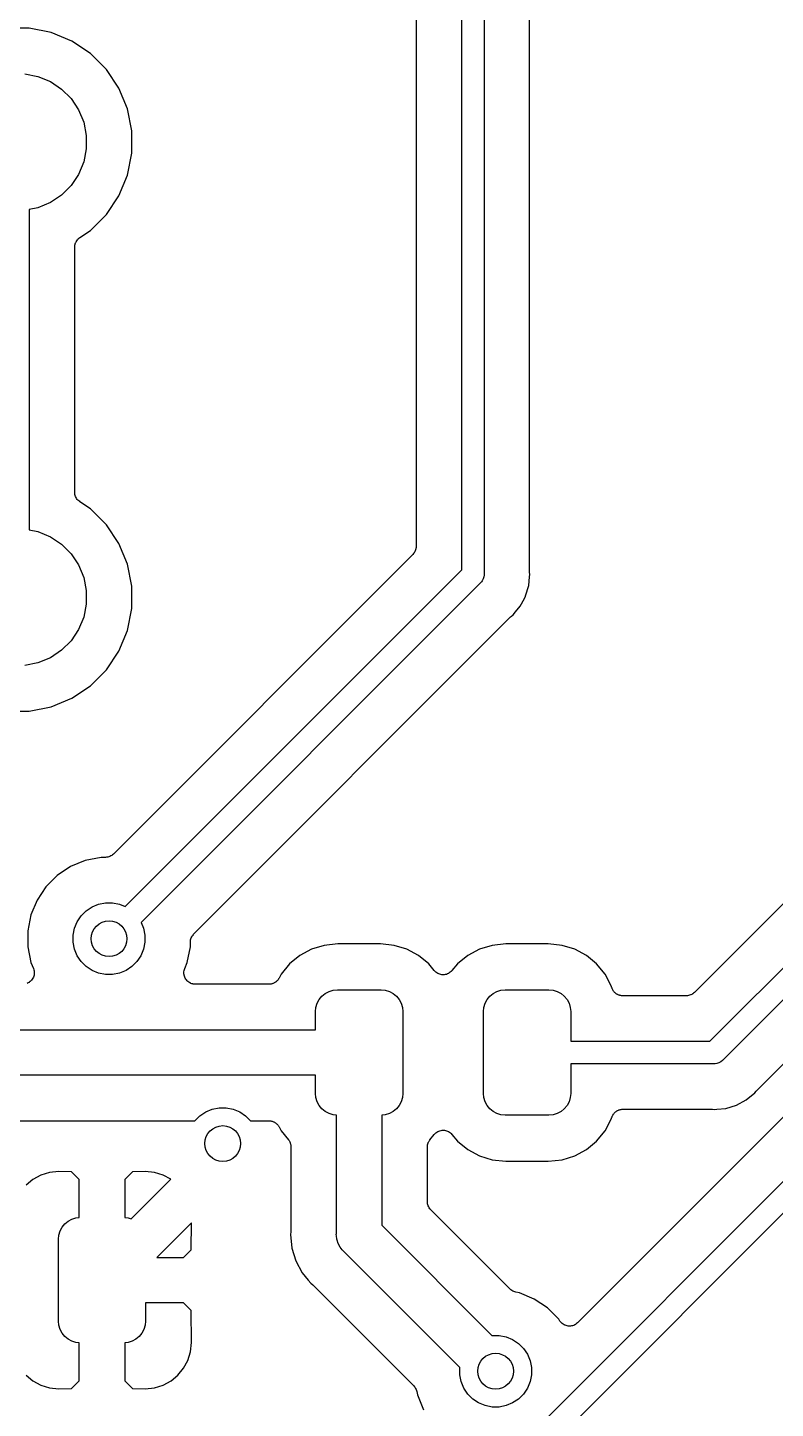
# Model space of a CAD drawing. Extents: x 0.71 to 5.18, y -2.29 to -0.62.
# Drawn here: x 2.354 to 2.683, y -1.706 to -1.1 of the extents above; entities that cross this region are included whole.
import ezdxf

# ---------------------------------------------------------------- set-up
doc = ezdxf.new("R2010")
doc.units = 0
doc.header["$MEASUREMENT"] = 0
doc.layers.add('BLACK', color=7, linetype='CONTINUOUS')

msp = doc.modelspace()

# ---------------------------------------------------------------- linework, layer by layer
at = {"layer": 'BLACK', "linetype": 'CONTINUOUS'}
for p, q in [((2.54508, -1.33796), (2.54508, -1.0061)), ((2.55492, -1.0061), (2.55492, -1.33976)), ((2.52508, -1.02898), (2.52508, -1.32761)), ((2.57492, -1.33853), (2.57492, -1.02898)), ((2.35492, -1.1), (2.34508, -1.1)), ((2.36458, -1.10192), (2.35492, -1.1)), ((2.37368, -1.10569), (2.36458, -1.10192)), ((2.38187, -1.11116), (2.37368, -1.10569)), ((2.38884, -1.11813), (2.38187, -1.11116)), ((2.35295, -1.12), (2.35875, -1.12115)), ((2.35875, -1.12115), (2.36421, -1.12341)), ((2.39431, -1.12632), (2.38884, -1.11813)), ((2.36421, -1.12341), (2.36912, -1.1267)), ((2.36912, -1.1267), (2.3733, -1.13088)), ((2.39808, -1.13542), (2.39431, -1.12632)), ((2.3733, -1.13088), (2.37659, -1.13579)), ((2.37659, -1.13579), (2.37885, -1.14125)), ((2.4, -1.14508), (2.39808, -1.13542)), ((2.37885, -1.14125), (2.38, -1.14705)), ((2.4, -1.15492), (2.4, -1.14508)), ((2.38, -1.14705), (2.38, -1.15295)), ((2.38, -1.15295), (2.37885, -1.15875)), ((2.39808, -1.16458), (2.4, -1.15492)), ((2.37659, -1.16421), (2.3733, -1.16912)), ((2.37885, -1.15875), (2.37659, -1.16421)), ((2.39431, -1.17368), (2.39808, -1.16458)), ((2.3733, -1.16912), (2.36912, -1.1733)), ((2.36421, -1.17659), (2.35875, -1.17885)), ((2.36912, -1.1733), (2.36421, -1.17659)), ((2.38884, -1.18187), (2.39431, -1.17368)), ((2.35875, -1.17885), (2.35492, -1.17961)), ((2.35492, -1.17961), (2.35492, -1.32039)), ((2.38187, -1.18884), (2.38884, -1.18187)), ((2.37714, -1.192), (2.38187, -1.18884)), ((2.37503, -1.19512), (2.37517, -1.19467)), ((2.37517, -1.19467), (2.37531, -1.19423)), ((2.37531, -1.19423), (2.37532, -1.19421)), ((2.37532, -1.19421), (2.37533, -1.19419)), ((2.37533, -1.19419), (2.37555, -1.19378)), ((2.37555, -1.19378), (2.37577, -1.19337)), ((2.37577, -1.19337), (2.37578, -1.19335)), ((2.37578, -1.19335), (2.3758, -1.19333)), ((2.3758, -1.19333), (2.3761, -1.19297)), ((2.3761, -1.19297), (2.37639, -1.19262)), ((2.37639, -1.19262), (2.37641, -1.1926)), ((2.37641, -1.1926), (2.37642, -1.19258)), ((2.37642, -1.19258), (2.37678, -1.19229)), ((2.37678, -1.19229), (2.37714, -1.192)), ((2.37492, -1.19609), (2.37497, -1.19562)), ((2.37492, -1.19613), (2.37492, -1.19609)), ((2.37492, -1.19616), (2.37492, -1.19613)), ((2.37492, -1.19613), (2.37492, -1.19613)), ((2.37492, -1.19613), (2.37492, -1.19613)), ((2.37492, -1.30384), (2.37492, -1.19616)), ((2.37497, -1.19562), (2.37502, -1.19516)), ((2.37502, -1.19516), (2.37503, -1.19514)), ((2.37503, -1.19514), (2.37503, -1.19512)), ((2.37497, -1.30431), (2.37492, -1.30384)), ((2.37501, -1.30477), (2.37497, -1.30431)), ((2.37501, -1.30479), (2.37501, -1.30477)), ((2.37502, -1.30482), (2.37501, -1.30479)), ((2.37515, -1.30526), (2.37502, -1.30482)), ((2.37528, -1.30571), (2.37515, -1.30526)), ((2.37529, -1.30573), (2.37528, -1.30571)), ((2.3753, -1.30575), (2.37529, -1.30573)), ((2.37552, -1.30616), (2.3753, -1.30575)), ((2.37573, -1.30657), (2.37552, -1.30616)), ((2.37575, -1.30659), (2.37573, -1.30657)), ((2.37576, -1.30661), (2.37575, -1.30659)), ((2.37605, -1.30697), (2.37576, -1.30661)), ((2.37634, -1.30733), (2.37605, -1.30697)), ((2.37636, -1.30735), (2.37634, -1.30733)), ((2.37637, -1.30737), (2.37636, -1.30735)), ((2.37673, -1.30766), (2.37637, -1.30737)), ((2.37709, -1.30796), (2.37673, -1.30766)), ((2.37712, -1.30799), (2.37709, -1.30796)), ((2.37713, -1.30799), (2.37712, -1.30799)), ((2.37714, -1.308), (2.37713, -1.30799)), ((2.37713, -1.30799), (2.37713, -1.30799)), ((2.38187, -1.31116), (2.37714, -1.308)), ((2.38884, -1.31813), (2.38187, -1.31116)), ((2.35492, -1.32039), (2.35875, -1.32115)), ((2.35875, -1.32115), (2.36421, -1.32341)), ((2.39431, -1.32632), (2.38884, -1.31813)), ((2.36421, -1.32341), (2.36912, -1.3267)), ((2.36912, -1.3267), (2.3733, -1.33088)), ((2.39808, -1.33542), (2.39431, -1.32632)), ((2.52503, -1.32814), (2.52498, -1.32859)), ((2.52508, -1.32768), (2.52503, -1.32814)), ((2.52508, -1.32761), (2.52508, -1.32762)), ((2.52508, -1.32762), (2.52508, -1.32762)), ((2.52508, -1.32762), (2.52508, -1.32762)), ((2.52508, -1.32762), (2.52508, -1.32768)), ((2.3733, -1.33088), (2.37659, -1.33579)), ((2.52361, -1.33114), (2.39197, -1.46279)), ((2.52391, -1.33078), (2.52361, -1.33114)), ((2.5242, -1.33043), (2.52391, -1.33078)), ((2.52422, -1.33041), (2.5242, -1.33043)), ((2.52423, -1.33039), (2.52422, -1.33041)), ((2.52445, -1.32998), (2.52423, -1.33039)), ((2.52467, -1.32958), (2.52445, -1.32998)), ((2.52468, -1.32955), (2.52467, -1.32958)), ((2.52469, -1.32953), (2.52468, -1.32955)), ((2.52483, -1.32909), (2.52469, -1.32953)), ((2.52497, -1.32865), (2.52483, -1.32909)), ((2.52498, -1.32859), (2.52497, -1.32862)), ((2.52497, -1.32862), (2.52497, -1.32865)), ((2.37659, -1.33579), (2.37885, -1.34125)), ((2.39713, -1.48591), (2.54508, -1.33796)), ((2.4, -1.34508), (2.39808, -1.33542)), ((2.55492, -1.34024), (2.55485, -1.34096)), ((2.55492, -1.33976), (2.55495, -1.34)), ((2.55495, -1.34), (2.55492, -1.34024)), ((2.55492, -1.34024), (2.55492, -1.34024)), ((2.57494, -1.33874), (2.57492, -1.33853)), ((2.57494, -1.33895), (2.57494, -1.33874)), ((2.57495, -1.33902), (2.57494, -1.33895)), ((2.57504, -1.34), (2.57495, -1.33902)), ((2.57495, -1.34098), (2.57504, -1.34)), ((2.37885, -1.34125), (2.38, -1.34705)), ((2.4, -1.35492), (2.4, -1.34508)), ((2.55331, -1.34365), (2.40409, -1.49287)), ((2.5535, -1.3435), (2.55331, -1.34365)), ((2.55379, -1.34314), (2.5535, -1.3435)), ((2.55411, -1.34275), (2.55379, -1.34314)), ((2.55457, -1.34189), (2.55411, -1.34275)), ((2.55485, -1.34096), (2.55457, -1.34189)), ((2.57318, -1.34943), (2.57456, -1.34489)), ((2.57456, -1.34489), (2.57495, -1.34098)), ((2.57495, -1.34098), (2.57495, -1.34098)), ((2.38, -1.34705), (2.38, -1.35295)), ((2.57082, -1.35391), (2.57266, -1.35048)), ((2.57266, -1.35048), (2.57314, -1.34958)), ((2.57266, -1.35048), (2.57266, -1.35048)), ((2.57314, -1.34958), (2.57318, -1.34943)), ((2.37885, -1.35875), (2.37659, -1.36421)), ((2.38, -1.35295), (2.37885, -1.35875)), ((2.39808, -1.36458), (2.4, -1.35492)), ((2.42721, -1.49803), (2.56658, -1.35866)), ((2.56658, -1.35866), (2.56663, -1.35861)), ((2.56663, -1.35861), (2.5668, -1.35848)), ((2.5668, -1.35848), (2.56695, -1.35833)), ((2.56695, -1.35833), (2.56771, -1.35771)), ((2.56771, -1.35771), (2.56881, -1.35637)), ((2.56881, -1.35637), (2.57082, -1.35391)), ((2.37659, -1.36421), (2.3733, -1.36912)), ((2.39431, -1.37368), (2.39808, -1.36458)), ((2.3733, -1.36912), (2.36912, -1.3733)), ((2.36421, -1.37659), (2.35875, -1.37885)), ((2.36912, -1.3733), (2.36421, -1.37659)), ((2.38884, -1.38187), (2.39431, -1.37368)), ((2.65426, -1.54508), (2.82558, -1.37376)), ((2.35875, -1.37885), (2.35295, -1.38)), ((2.38187, -1.38884), (2.38884, -1.38187)), ((2.83254, -1.38072), (2.65995, -1.55331)), ((2.37368, -1.39431), (2.38187, -1.38884)), ((2.36458, -1.39808), (2.37368, -1.39431)), ((2.34508, -1.4), (2.35492, -1.4)), ((2.35492, -1.4), (2.36458, -1.39808)), ((2.67496, -1.56658), (2.83499, -1.40656)), ((2.76338, -1.40767), (2.64744, -1.52361)), ((2.37957, -1.46563), (2.37307, -1.46832)), ((2.38648, -1.46425), (2.37957, -1.46563)), ((2.38843, -1.46425), (2.38648, -1.46425)), ((2.38889, -1.46421), (2.38843, -1.46425)), ((2.38935, -1.46417), (2.38889, -1.46421)), ((2.38938, -1.46416), (2.38935, -1.46417)), ((2.3894, -1.46416), (2.38938, -1.46416)), ((2.38985, -1.46402), (2.3894, -1.46416)), ((2.39029, -1.46389), (2.38985, -1.46402)), ((2.39031, -1.46388), (2.39029, -1.46389)), ((2.39034, -1.46387), (2.39031, -1.46388)), ((2.39075, -1.46366), (2.39034, -1.46387)), ((2.39116, -1.46345), (2.39075, -1.46366)), ((2.39118, -1.46343), (2.39116, -1.46345)), ((2.3912, -1.46342), (2.39118, -1.46343)), ((2.39156, -1.46312), (2.3912, -1.46342)), ((2.39192, -1.46284), (2.39156, -1.46312)), ((2.39196, -1.4628), (2.39192, -1.46284)), ((2.39197, -1.46279), (2.39196, -1.4628)), ((2.39196, -1.4628), (2.39196, -1.4628)), ((2.39196, -1.4628), (2.39196, -1.4628)), ((2.36721, -1.47223), (2.36223, -1.47721)), ((2.37307, -1.46832), (2.36721, -1.47223)), ((2.36223, -1.47721), (2.35832, -1.48307)), ((2.35832, -1.48307), (2.35563, -1.48957)), ((2.37996, -1.48777), (2.38254, -1.48604)), ((2.38254, -1.48604), (2.38541, -1.48486)), ((2.38541, -1.48486), (2.38845, -1.48425)), ((2.38845, -1.48425), (2.39155, -1.48425)), ((2.39155, -1.48425), (2.39459, -1.48486)), ((2.39459, -1.48486), (2.39713, -1.48591)), ((2.78134, -1.48342), (2.59599, -1.66876)), ((2.35563, -1.48957), (2.35425, -1.49648)), ((2.37604, -1.49254), (2.37777, -1.48996)), ((2.37777, -1.48996), (2.37996, -1.48777)), ((2.35425, -1.49648), (2.35425, -1.50352)), ((2.37425, -1.49845), (2.37486, -1.49541)), ((2.37486, -1.49541), (2.37604, -1.49254)), ((2.40409, -1.49287), (2.40514, -1.49541)), ((2.40514, -1.49541), (2.40575, -1.49845)), ((2.42692, -1.49839), (2.42721, -1.49803)), ((2.47031, -1.82273), (2.79635, -1.49669)), ((2.35425, -1.50352), (2.35563, -1.51043)), ((2.37425, -1.50155), (2.37425, -1.49845)), ((2.37486, -1.50459), (2.37425, -1.50155)), ((2.40575, -1.50155), (2.40514, -1.50459)), ((2.40575, -1.49845), (2.40575, -1.50155)), ((2.42437, -1.51043), (2.42575, -1.50352)), ((2.42575, -1.5015), (2.4258, -1.50104)), ((2.42575, -1.50155), (2.42575, -1.5015)), ((2.42575, -1.50157), (2.42575, -1.50155)), ((2.42575, -1.50155), (2.42575, -1.50155)), ((2.42575, -1.50155), (2.42575, -1.50155)), ((2.42575, -1.50352), (2.42575, -1.50157)), ((2.4258, -1.50104), (2.42585, -1.50058)), ((2.42585, -1.50055), (2.42586, -1.50053)), ((2.42585, -1.50058), (2.42585, -1.50055)), ((2.42586, -1.50053), (2.426, -1.50009)), ((2.426, -1.50009), (2.42613, -1.49965)), ((2.42613, -1.49965), (2.42614, -1.49962)), ((2.42614, -1.49962), (2.42615, -1.4996)), ((2.42615, -1.4996), (2.42638, -1.49919)), ((2.42638, -1.49919), (2.42659, -1.49879)), ((2.42659, -1.49879), (2.42661, -1.49877)), ((2.42661, -1.49877), (2.42662, -1.49874)), ((2.42662, -1.49874), (2.42692, -1.49839)), ((2.48461, -1.50291), (2.47904, -1.5046)), ((2.49065, -1.50232), (2.48461, -1.50291)), ((2.50935, -1.50232), (2.49065, -1.50232)), ((2.51539, -1.50291), (2.50935, -1.50232)), ((2.52096, -1.5046), (2.51539, -1.50291)), ((2.55843, -1.50291), (2.55286, -1.5046)), ((2.56447, -1.50232), (2.55843, -1.50291)), ((2.58317, -1.50232), (2.56447, -1.50232)), ((2.58921, -1.50291), (2.58317, -1.50232)), ((2.59478, -1.5046), (2.58921, -1.50291)), ((2.35563, -1.51043), (2.35673, -1.51309)), ((2.37604, -1.50746), (2.37486, -1.50459)), ((2.37777, -1.51004), (2.37604, -1.50746)), ((2.37996, -1.51223), (2.37777, -1.51004)), ((2.40223, -1.51004), (2.40004, -1.51223)), ((2.40396, -1.50746), (2.40223, -1.51004)), ((2.40514, -1.50459), (2.40396, -1.50746)), ((2.42327, -1.51309), (2.42437, -1.51043)), ((2.47391, -1.50735), (2.46941, -1.51104)), ((2.47904, -1.5046), (2.47391, -1.50735)), ((2.80204, -1.50492), (2.47727, -1.82969)), ((2.52609, -1.50735), (2.52096, -1.5046)), ((2.53059, -1.51104), (2.52609, -1.50735)), ((2.54773, -1.50735), (2.54323, -1.51104)), ((2.55286, -1.5046), (2.54773, -1.50735)), ((2.59991, -1.50735), (2.59478, -1.5046)), ((2.60441, -1.51104), (2.59991, -1.50735)), ((2.35686, -1.51648), (2.35672, -1.51694)), ((2.35673, -1.51309), (2.35674, -1.51313)), ((2.35674, -1.51313), (2.35674, -1.51313)), ((2.35674, -1.51313), (2.35674, -1.51313)), ((2.35674, -1.51313), (2.35675, -1.51315)), ((2.35675, -1.51315), (2.35689, -1.51361)), ((2.357, -1.51603), (2.35686, -1.51648)), ((2.35689, -1.51361), (2.35702, -1.51406)), ((2.35701, -1.51601), (2.357, -1.51602)), ((2.357, -1.51602), (2.357, -1.51603)), ((2.35706, -1.51553), (2.35701, -1.51601)), ((2.35702, -1.51406), (2.35702, -1.51408)), ((2.35702, -1.51408), (2.35702, -1.51409)), ((2.35702, -1.51409), (2.35706, -1.51456)), ((2.35706, -1.51456), (2.35711, -1.51503)), ((2.35711, -1.51506), (2.35706, -1.51553)), ((2.35711, -1.51503), (2.35711, -1.51505)), ((2.35711, -1.51505), (2.35711, -1.51506)), ((2.38254, -1.51396), (2.37996, -1.51223)), ((2.38541, -1.51514), (2.38254, -1.51396)), ((2.38845, -1.51575), (2.38541, -1.51514)), ((2.39155, -1.51575), (2.38845, -1.51575)), ((2.39459, -1.51514), (2.39155, -1.51575)), ((2.39746, -1.51396), (2.39459, -1.51514)), ((2.40004, -1.51223), (2.39746, -1.51396)), ((2.42289, -1.51497), (2.42294, -1.51449)), ((2.42289, -1.51498), (2.42289, -1.51497)), ((2.42289, -1.51499), (2.42289, -1.51498)), ((2.42294, -1.51547), (2.42289, -1.51499)), ((2.42294, -1.51449), (2.42299, -1.51402)), ((2.42298, -1.51594), (2.42294, -1.51547)), ((2.42298, -1.51595), (2.42298, -1.51594)), ((2.42299, -1.51596), (2.42298, -1.51595)), ((2.42299, -1.51399), (2.42313, -1.51354)), ((2.42299, -1.51401), (2.42299, -1.51399)), ((2.42299, -1.51402), (2.42299, -1.51401)), ((2.42312, -1.51642), (2.42299, -1.51596)), ((2.42326, -1.51687), (2.42312, -1.51642)), ((2.42313, -1.51354), (2.42327, -1.51309)), ((2.46571, -1.51554), (2.46474, -1.51736)), ((2.46941, -1.51104), (2.46571, -1.51554)), ((2.53304, -1.51403), (2.53059, -1.51104)), ((2.53338, -1.51436), (2.53304, -1.51403)), ((2.53371, -1.5147), (2.53338, -1.51436)), ((2.53372, -1.51471), (2.53371, -1.5147)), ((2.53373, -1.51472), (2.53372, -1.51471)), ((2.53413, -1.51498), (2.53373, -1.51472)), ((2.53452, -1.51525), (2.53413, -1.51498)), ((2.53453, -1.51525), (2.53452, -1.51525)), ((2.53454, -1.51526), (2.53453, -1.51525)), ((2.53498, -1.51544), (2.53454, -1.51526)), ((2.53542, -1.51563), (2.53498, -1.51544)), ((2.53543, -1.51563), (2.53542, -1.51563)), ((2.53545, -1.51564), (2.53543, -1.51563)), ((2.53591, -1.51573), (2.53545, -1.51564)), ((2.53637, -1.51583), (2.53591, -1.51573)), ((2.53639, -1.51583), (2.53637, -1.51583)), ((2.5364, -1.51583), (2.53639, -1.51583)), ((2.53687, -1.51583), (2.5364, -1.51583)), ((2.53735, -1.51584), (2.53687, -1.51583)), ((2.53736, -1.51583), (2.53735, -1.51584)), ((2.53738, -1.51583), (2.53736, -1.51583)), ((2.53784, -1.51574), (2.53738, -1.51583)), ((2.53831, -1.51566), (2.53784, -1.51574)), ((2.53832, -1.51565), (2.53831, -1.51566)), ((2.53834, -1.51565), (2.53832, -1.51565)), ((2.53877, -1.51547), (2.53834, -1.51565)), ((2.53921, -1.51529), (2.53877, -1.51547)), ((2.53923, -1.51529), (2.53921, -1.51529)), ((2.53924, -1.51528), (2.53923, -1.51529)), ((2.53963, -1.51502), (2.53924, -1.51528)), ((2.54003, -1.51476), (2.53963, -1.51502)), ((2.54004, -1.51475), (2.54003, -1.51476)), ((2.54005, -1.51474), (2.54004, -1.51475)), ((2.54039, -1.51441), (2.54005, -1.51474)), ((2.54073, -1.51408), (2.54039, -1.51441)), ((2.54075, -1.51406), (2.54073, -1.51408)), ((2.54077, -1.51403), (2.54075, -1.51406)), ((2.54075, -1.51406), (2.54075, -1.51406)), ((2.54075, -1.51406), (2.54075, -1.51406)), ((2.54323, -1.51104), (2.54077, -1.51403)), ((2.6081, -1.51554), (2.60441, -1.51104)), ((2.61085, -1.52067), (2.6081, -1.51554)), ((2.35444, -1.5194), (2.35401, -1.51962)), ((2.35485, -1.51918), (2.35444, -1.5194)), ((2.35486, -1.51917), (2.35485, -1.51918)), ((2.35487, -1.51916), (2.35486, -1.51917)), ((2.35525, -1.51886), (2.35487, -1.51916)), ((2.35561, -1.51857), (2.35525, -1.51886)), ((2.35562, -1.51856), (2.35561, -1.51857)), ((2.35563, -1.51855), (2.35562, -1.51856)), ((2.35594, -1.51818), (2.35563, -1.51855)), ((2.35624, -1.51782), (2.35594, -1.51818)), ((2.35625, -1.5178), (2.35624, -1.51781)), ((2.35624, -1.51781), (2.35624, -1.51782)), ((2.35648, -1.51738), (2.35625, -1.5178)), ((2.35671, -1.51696), (2.35648, -1.51738)), ((2.35672, -1.51694), (2.35671, -1.51695)), ((2.35671, -1.51695), (2.35671, -1.51696)), ((2.42326, -1.51688), (2.42326, -1.51687)), ((2.42327, -1.5169), (2.42326, -1.51688)), ((2.42349, -1.51731), (2.42327, -1.5169)), ((2.42371, -1.51774), (2.42349, -1.51731)), ((2.42372, -1.51775), (2.42371, -1.51774)), ((2.42372, -1.51776), (2.42372, -1.51775)), ((2.42402, -1.51813), (2.42372, -1.51776)), ((2.42432, -1.5185), (2.42402, -1.51813)), ((2.42433, -1.51851), (2.42432, -1.5185)), ((2.42434, -1.51852), (2.42433, -1.51851)), ((2.42471, -1.51882), (2.42434, -1.51852)), ((2.42507, -1.51913), (2.42471, -1.51882)), ((2.42508, -1.51913), (2.42507, -1.51913)), ((2.42509, -1.51914), (2.42508, -1.51913)), ((2.42551, -1.51937), (2.42509, -1.51914)), ((2.42592, -1.5196), (2.42551, -1.51937)), ((2.42593, -1.5196), (2.42592, -1.5196)), ((2.42595, -1.51961), (2.42593, -1.5196)), ((2.4264, -1.51975), (2.42595, -1.51961)), ((2.42685, -1.51989), (2.4264, -1.51975)), ((2.42687, -1.51989), (2.42685, -1.51989)), ((2.42688, -1.5199), (2.42687, -1.51989)), ((2.42735, -1.51995), (2.42688, -1.5199)), ((2.42782, -1.52), (2.42735, -1.51995)), ((2.42785, -1.52), (2.42782, -1.52)), ((2.42789, -1.52), (2.42785, -1.52)), ((2.42785, -1.52), (2.42785, -1.52)), ((2.42785, -1.52), (2.42785, -1.52)), ((2.46033, -1.52), (2.42789, -1.52)), ((2.46055, -1.51998), (2.46033, -1.52)), ((2.46078, -1.51998), (2.46055, -1.51998)), ((2.46104, -1.51993), (2.46078, -1.51998)), ((2.46131, -1.5199), (2.46104, -1.51993)), ((2.46152, -1.51984), (2.46131, -1.5199)), ((2.46174, -1.5198), (2.46152, -1.51984)), ((2.46198, -1.5197), (2.46174, -1.5198)), ((2.46224, -1.51962), (2.46198, -1.5197)), ((2.46244, -1.51952), (2.46224, -1.51962)), ((2.46264, -1.51944), (2.46244, -1.51952)), ((2.46286, -1.51929), (2.46264, -1.51944)), ((2.4631, -1.51916), (2.46286, -1.51929)), ((2.46327, -1.51902), (2.4631, -1.51916)), ((2.46346, -1.5189), (2.46327, -1.51902)), ((2.46365, -1.51872), (2.46346, -1.5189)), ((2.46386, -1.51855), (2.46365, -1.51872)), ((2.464, -1.51838), (2.46386, -1.51855)), ((2.46416, -1.51822), (2.464, -1.51838)), ((2.46431, -1.518), (2.46416, -1.51822)), ((2.46448, -1.5178), (2.46431, -1.518)), ((2.46458, -1.5176), (2.46448, -1.5178)), ((2.46471, -1.51742), (2.46458, -1.5176)), ((2.46474, -1.51736), (2.46471, -1.51742)), ((2.48853, -1.52263), (2.4904, -1.52244)), ((2.4904, -1.52244), (2.5096, -1.52244)), ((2.5096, -1.52244), (2.51147, -1.52263)), ((2.56235, -1.52263), (2.56422, -1.52244)), ((2.56422, -1.52244), (2.58342, -1.52244)), ((2.58342, -1.52244), (2.58529, -1.52263)), ((2.61111, -1.52153), (2.61085, -1.52067)), ((2.61119, -1.52174), (2.61111, -1.52153)), ((2.61126, -1.52195), (2.61119, -1.52174)), ((2.61138, -1.52219), (2.61126, -1.52195)), ((2.61148, -1.52243), (2.61138, -1.52219)), ((2.61161, -1.52262), (2.61148, -1.52243)), ((2.48099, -1.53017), (2.48154, -1.52836)), ((2.48154, -1.52836), (2.48242, -1.52671)), ((2.48242, -1.52671), (2.48362, -1.52525)), ((2.48362, -1.52525), (2.48507, -1.52406)), ((2.48507, -1.52406), (2.48673, -1.52317)), ((2.48673, -1.52317), (2.48853, -1.52263)), ((2.51147, -1.52263), (2.51327, -1.52317)), ((2.51327, -1.52317), (2.51493, -1.52406)), ((2.51493, -1.52406), (2.51638, -1.52525)), ((2.51638, -1.52525), (2.51758, -1.52671)), ((2.51758, -1.52671), (2.51846, -1.52836)), ((2.51846, -1.52836), (2.51901, -1.53017)), ((2.55481, -1.53017), (2.55536, -1.52836)), ((2.55536, -1.52836), (2.55624, -1.52671)), ((2.55624, -1.52671), (2.55744, -1.52525)), ((2.55744, -1.52525), (2.55889, -1.52406)), ((2.55889, -1.52406), (2.56055, -1.52317)), ((2.56055, -1.52317), (2.56235, -1.52263)), ((2.58529, -1.52263), (2.58709, -1.52317)), ((2.58709, -1.52317), (2.58875, -1.52406)), ((2.58875, -1.52406), (2.5902, -1.52525)), ((2.5902, -1.52525), (2.59139, -1.52671)), ((2.59139, -1.52671), (2.59228, -1.52836)), ((2.59228, -1.52836), (2.59283, -1.53017)), ((2.61171, -1.52282), (2.61161, -1.52262)), ((2.61188, -1.52302), (2.61171, -1.52282)), ((2.61202, -1.52324), (2.61188, -1.52302)), ((2.61218, -1.5234), (2.61202, -1.52324)), ((2.61232, -1.52358), (2.61218, -1.5234)), ((2.61252, -1.52375), (2.61232, -1.52358)), ((2.61271, -1.52394), (2.61252, -1.52375)), ((2.6129, -1.52406), (2.61271, -1.52394)), ((2.61307, -1.5242), (2.6129, -1.52406)), ((2.6133, -1.52433), (2.61307, -1.5242)), ((2.61352, -1.52448), (2.6133, -1.52433)), ((2.61373, -1.52457), (2.61352, -1.52448)), ((2.61392, -1.52467), (2.61373, -1.52457)), ((2.61418, -1.52475), (2.61392, -1.52467)), ((2.61442, -1.52486), (2.61418, -1.52475)), ((2.61464, -1.5249), (2.61442, -1.52486)), ((2.61485, -1.52497), (2.61464, -1.5249)), ((2.61512, -1.525), (2.61485, -1.52497)), ((2.61538, -1.52505), (2.61512, -1.525)), ((2.6156, -1.52505), (2.61538, -1.52505)), ((2.61582, -1.52508), (2.6156, -1.52505)), ((2.61589, -1.52508), (2.61582, -1.52508)), ((2.64391, -1.52508), (2.61589, -1.52508)), ((2.64436, -1.52503), (2.64391, -1.52508)), ((2.64483, -1.52499), (2.64436, -1.52503)), ((2.64485, -1.52499), (2.64483, -1.52499)), ((2.64488, -1.52498), (2.64485, -1.52499)), ((2.64532, -1.52485), (2.64488, -1.52498)), ((2.64576, -1.52472), (2.64532, -1.52485)), ((2.64579, -1.52471), (2.64576, -1.52472)), ((2.64581, -1.5247), (2.64579, -1.52471)), ((2.64622, -1.52448), (2.64581, -1.5247)), ((2.64663, -1.52427), (2.64622, -1.52448)), ((2.64665, -1.52426), (2.64663, -1.52427)), ((2.64667, -1.52424), (2.64665, -1.52426)), ((2.64703, -1.52395), (2.64667, -1.52424)), ((2.64739, -1.52366), (2.64703, -1.52395)), ((2.64743, -1.52363), (2.64739, -1.52366)), ((2.64744, -1.52361), (2.64743, -1.52363)), ((2.64743, -1.52363), (2.64743, -1.52363)), ((2.64743, -1.52363), (2.64743, -1.52363)), ((2.48081, -1.53204), (2.48099, -1.53017)), ((2.48081, -1.54), (2.48081, -1.53204)), ((2.51901, -1.53017), (2.51919, -1.53204)), ((2.51919, -1.53204), (2.51919, -1.56796)), ((2.55463, -1.53204), (2.55481, -1.53017)), ((2.55463, -1.56796), (2.55463, -1.53204)), ((2.59283, -1.53017), (2.59301, -1.53204)), ((2.59301, -1.53204), (2.59301, -1.54508)), ((2.31049, -1.54), (2.48081, -1.54)), ((2.59301, -1.54508), (2.65426, -1.54508)), ((2.65606, -1.55492), (2.59301, -1.55492)), ((2.59301, -1.55492), (2.59301, -1.56796)), ((2.6563, -1.55495), (2.65606, -1.55492)), ((2.65654, -1.55492), (2.6563, -1.55495)), ((2.65726, -1.55485), (2.65654, -1.55492)), ((2.65654, -1.55492), (2.65654, -1.55492)), ((2.65819, -1.55457), (2.65726, -1.55485)), ((2.65905, -1.55411), (2.65819, -1.55457)), ((2.6598, -1.5535), (2.65905, -1.55411)), ((2.65995, -1.55331), (2.6598, -1.5535)), ((2.48081, -1.56), (2.31414, -1.56)), ((2.48081, -1.56796), (2.48081, -1.56)), ((2.48099, -1.56983), (2.48081, -1.56796)), ((2.48154, -1.57163), (2.48099, -1.56983)), ((2.51901, -1.56983), (2.51846, -1.57163)), ((2.51919, -1.56796), (2.51901, -1.56983)), ((2.55481, -1.56983), (2.55463, -1.56796)), ((2.55536, -1.57163), (2.55481, -1.56983)), ((2.59283, -1.56983), (2.59228, -1.57163)), ((2.59301, -1.56796), (2.59283, -1.56983)), ((2.66588, -1.57314), (2.67021, -1.57082)), ((2.67021, -1.57082), (2.67401, -1.56771)), ((2.67401, -1.56771), (2.67463, -1.56695)), ((2.67463, -1.56695), (2.67468, -1.56689)), ((2.67468, -1.56689), (2.67483, -1.56675)), ((2.67483, -1.56675), (2.67496, -1.56658)), ((2.42996, -1.57777), (2.43254, -1.57604)), ((2.43254, -1.57604), (2.43541, -1.57486)), ((2.43541, -1.57486), (2.43845, -1.57425)), ((2.43845, -1.57425), (2.44155, -1.57425)), ((2.44155, -1.57425), (2.44459, -1.57486)), ((2.44459, -1.57486), (2.44746, -1.57604)), ((2.44746, -1.57604), (2.45004, -1.57777)), ((2.48242, -1.57329), (2.48154, -1.57163)), ((2.48362, -1.57475), (2.48242, -1.57329)), ((2.48507, -1.57594), (2.48362, -1.57475)), ((2.48673, -1.57683), (2.48507, -1.57594)), ((2.48853, -1.57737), (2.48673, -1.57683)), ((2.51327, -1.57683), (2.51147, -1.57737)), ((2.51493, -1.57594), (2.51327, -1.57683)), ((2.51638, -1.57475), (2.51493, -1.57594)), ((2.51758, -1.57329), (2.51638, -1.57475)), ((2.51846, -1.57163), (2.51758, -1.57329)), ((2.55624, -1.57329), (2.55536, -1.57163)), ((2.55744, -1.57475), (2.55624, -1.57329)), ((2.55889, -1.57594), (2.55744, -1.57475)), ((2.56055, -1.57683), (2.55889, -1.57594)), ((2.56235, -1.57737), (2.56055, -1.57683)), ((2.58709, -1.57683), (2.58529, -1.57737)), ((2.58875, -1.57594), (2.58709, -1.57683)), ((2.5902, -1.57475), (2.58875, -1.57594)), ((2.59139, -1.57329), (2.5902, -1.57475)), ((2.59228, -1.57163), (2.59139, -1.57329)), ((2.61164, -1.57732), (2.61175, -1.57713)), ((2.61175, -1.57713), (2.61192, -1.57692)), ((2.61192, -1.57692), (2.61207, -1.5767)), ((2.61207, -1.5767), (2.61223, -1.57655)), ((2.61223, -1.57655), (2.61237, -1.57637)), ((2.61237, -1.57637), (2.61258, -1.57621)), ((2.61258, -1.57621), (2.61276, -1.57602)), ((2.61276, -1.57602), (2.61295, -1.5759)), ((2.61295, -1.5759), (2.61313, -1.57576)), ((2.61313, -1.57576), (2.61336, -1.57563)), ((2.61336, -1.57563), (2.61358, -1.57549)), ((2.61358, -1.57549), (2.61379, -1.5754)), ((2.61379, -1.5754), (2.61399, -1.5753)), ((2.61399, -1.5753), (2.61424, -1.57522)), ((2.61424, -1.57522), (2.61449, -1.57512)), ((2.61449, -1.57512), (2.61471, -1.57508)), ((2.61471, -1.57508), (2.61492, -1.57502)), ((2.61492, -1.57502), (2.61519, -1.57499)), ((2.61519, -1.57499), (2.61545, -1.57494)), ((2.61545, -1.57494), (2.61567, -1.57494)), ((2.61567, -1.57494), (2.61589, -1.57492)), ((2.61589, -1.57492), (2.65483, -1.57492)), ((2.65483, -1.57492), (2.6549, -1.57492)), ((2.6549, -1.57492), (2.65511, -1.57495)), ((2.65511, -1.57495), (2.65532, -1.57495)), ((2.65532, -1.57495), (2.6563, -1.57504)), ((2.6563, -1.57504), (2.65728, -1.57495)), ((2.65728, -1.57494), (2.66118, -1.57456)), ((2.65728, -1.57495), (2.65728, -1.57494)), ((2.66118, -1.57456), (2.66588, -1.57314)), ((2.3245, -1.58), (2.42774, -1.58)), ((2.42774, -1.58), (2.42777, -1.57996)), ((2.42777, -1.57996), (2.42996, -1.57777)), ((2.45004, -1.57777), (2.45223, -1.57996)), ((2.45223, -1.57996), (2.45226, -1.58)), ((2.45226, -1.58), (2.46033, -1.58)), ((2.46033, -1.58), (2.4604, -1.58)), ((2.4604, -1.58), (2.46062, -1.58003)), ((2.46062, -1.58003), (2.46085, -1.58003)), ((2.46085, -1.58003), (2.46111, -1.58008)), ((2.46111, -1.58008), (2.46137, -1.58011)), ((2.46137, -1.58011), (2.46159, -1.58018)), ((2.46159, -1.58018), (2.4618, -1.58022)), ((2.4618, -1.58022), (2.46205, -1.58032)), ((2.46205, -1.58032), (2.4623, -1.5804)), ((2.4623, -1.5804), (2.4625, -1.58051)), ((2.4625, -1.58051), (2.4627, -1.5806)), ((2.4627, -1.5806), (2.46292, -1.58075)), ((2.46292, -1.58075), (2.46316, -1.58087)), ((2.46316, -1.58087), (2.46333, -1.58102)), ((2.46333, -1.58102), (2.46351, -1.58114)), ((2.46351, -1.58114), (2.4637, -1.58133)), ((2.4637, -1.58133), (2.46391, -1.5815)), ((2.46391, -1.5815), (2.46405, -1.58167)), ((2.46405, -1.58167), (2.4642, -1.58183)), ((2.4642, -1.58183), (2.46435, -1.58205)), ((2.46435, -1.58205), (2.46452, -1.58226)), ((2.46452, -1.58226), (2.46462, -1.58246)), ((2.46462, -1.58246), (2.46474, -1.58264)), ((2.46474, -1.58264), (2.46571, -1.58446)), ((2.49, -1.57752), (2.48853, -1.57737)), ((2.49, -1.62951), (2.49, -1.57752)), ((2.51147, -1.57737), (2.51, -1.57752)), ((2.51, -1.57752), (2.51, -1.62586)), ((2.56422, -1.57756), (2.56235, -1.57737)), ((2.58342, -1.57756), (2.56422, -1.57756)), ((2.58529, -1.57737), (2.58342, -1.57756)), ((2.6081, -1.58446), (2.61085, -1.57933)), ((2.61085, -1.57933), (2.61111, -1.57847)), ((2.61111, -1.57847), (2.61113, -1.5784)), ((2.61113, -1.5784), (2.61122, -1.5782)), ((2.61122, -1.5782), (2.61128, -1.57798)), ((2.61128, -1.57798), (2.61141, -1.57775)), ((2.61141, -1.57775), (2.61151, -1.57751)), ((2.61151, -1.57751), (2.61164, -1.57732)), ((2.46571, -1.58446), (2.46887, -1.5883)), ((2.46887, -1.5883), (2.46891, -1.58835)), ((2.46891, -1.58835), (2.46903, -1.58853)), ((2.46903, -1.58853), (2.46916, -1.5887)), ((2.46916, -1.5887), (2.46929, -1.58894)), ((2.46929, -1.58894), (2.46944, -1.58917)), ((2.46944, -1.58917), (2.46952, -1.58937)), ((2.5304, -1.5895), (2.53051, -1.58931)), ((2.53051, -1.58931), (2.53059, -1.58911)), ((2.53059, -1.58911), (2.53074, -1.58888)), ((2.53074, -1.58888), (2.53087, -1.58865)), ((2.53087, -1.58865), (2.53101, -1.58848)), ((2.53101, -1.58848), (2.53113, -1.5883)), ((2.53113, -1.5883), (2.53304, -1.58597)), ((2.53304, -1.58597), (2.53307, -1.58594)), ((2.53307, -1.58594), (2.53309, -1.58592)), ((2.53307, -1.58594), (2.53307, -1.58594)), ((2.53307, -1.58594), (2.53307, -1.58594)), ((2.53309, -1.58592), (2.53343, -1.58559)), ((2.53343, -1.58559), (2.53376, -1.58526)), ((2.53376, -1.58526), (2.53378, -1.58525)), ((2.53378, -1.58525), (2.53379, -1.58524)), ((2.53379, -1.58524), (2.53419, -1.58498)), ((2.53419, -1.58498), (2.53458, -1.58472)), ((2.53458, -1.58472), (2.53459, -1.58471)), ((2.53459, -1.58471), (2.53461, -1.58471)), ((2.53461, -1.58471), (2.53505, -1.58453)), ((2.53505, -1.58453), (2.53548, -1.58435)), ((2.53548, -1.58435), (2.5355, -1.58435)), ((2.5355, -1.58435), (2.53551, -1.58434)), ((2.53551, -1.58434), (2.53598, -1.58426)), ((2.53598, -1.58426), (2.53644, -1.58417)), ((2.53644, -1.58417), (2.53646, -1.58417)), ((2.53646, -1.58417), (2.53647, -1.58416)), ((2.53647, -1.58416), (2.53695, -1.58417)), ((2.53695, -1.58417), (2.53742, -1.58417)), ((2.53742, -1.58417), (2.53743, -1.58417)), ((2.53743, -1.58417), (2.53745, -1.58417)), ((2.53745, -1.58417), (2.53791, -1.58427)), ((2.53791, -1.58427), (2.53837, -1.58436)), ((2.53837, -1.58436), (2.53839, -1.58437)), ((2.53839, -1.58437), (2.5384, -1.58437)), ((2.5384, -1.58437), (2.53884, -1.58456)), ((2.53884, -1.58456), (2.53927, -1.58474)), ((2.53927, -1.58474), (2.53929, -1.58475)), ((2.53929, -1.58475), (2.5393, -1.58475)), ((2.5393, -1.58475), (2.5397, -1.58502)), ((2.5397, -1.58502), (2.54008, -1.58528)), ((2.54008, -1.58528), (2.5401, -1.58529)), ((2.5401, -1.58529), (2.54011, -1.5853)), ((2.54011, -1.5853), (2.54044, -1.58564)), ((2.54044, -1.58564), (2.54077, -1.58597)), ((2.54077, -1.58597), (2.54323, -1.58896)), ((2.54323, -1.58896), (2.54773, -1.59265)), ((2.59991, -1.59265), (2.60441, -1.58896)), ((2.60441, -1.58896), (2.6081, -1.58446)), ((2.46952, -1.58937), (2.46962, -1.58956)), ((2.46962, -1.58956), (2.4697, -1.58982)), ((2.4697, -1.58982), (2.4698, -1.59008)), ((2.4698, -1.59008), (2.46984, -1.59029)), ((2.46984, -1.59029), (2.4699, -1.5905)), ((2.4699, -1.5905), (2.46993, -1.59077)), ((2.46993, -1.59077), (2.46998, -1.59104)), ((2.46998, -1.59104), (2.46998, -1.59125)), ((2.46998, -1.59125), (2.47, -1.59147)), ((2.47, -1.59147), (2.47, -1.62828)), ((2.53, -1.5914), (2.53002, -1.59118)), ((2.53, -1.59147), (2.53, -1.5914)), ((2.53, -1.6155), (2.53, -1.59147)), ((2.53002, -1.59118), (2.53003, -1.59097)), ((2.53003, -1.59097), (2.53008, -1.5907)), ((2.53008, -1.5907), (2.53011, -1.59043)), ((2.53011, -1.59043), (2.53017, -1.59022)), ((2.53017, -1.59022), (2.53022, -1.59001)), ((2.53022, -1.59001), (2.53032, -1.58976)), ((2.53032, -1.58976), (2.5304, -1.5895)), ((2.54773, -1.59265), (2.55286, -1.5954)), ((2.59478, -1.5954), (2.59991, -1.59265)), ((2.55286, -1.5954), (2.55843, -1.59709)), ((2.55843, -1.59709), (2.56447, -1.59768)), ((2.56447, -1.59768), (2.58317, -1.59768)), ((2.58317, -1.59768), (2.58921, -1.59709)), ((2.58921, -1.59709), (2.59478, -1.5954)), ((2.35655, -1.60573), (2.35351, -1.60823)), ((2.36003, -1.60387), (2.35655, -1.60573)), ((2.3638, -1.60273), (2.36003, -1.60387)), ((2.36792, -1.60232), (2.3638, -1.60273)), ((2.37356, -1.60241), (2.36792, -1.60232)), ((2.37691, -1.60576), (2.37356, -1.60241)), ((2.37691, -1.62248), (2.37691, -1.60576)), ((2.40026, -1.60241), (2.39691, -1.60576)), ((2.39691, -1.60576), (2.39691, -1.62248)), ((2.39973, -1.62304), (2.41712, -1.60565)), ((2.40589, -1.60232), (2.40026, -1.60241)), ((2.41002, -1.60273), (2.40589, -1.60232)), ((2.41379, -1.60387), (2.41002, -1.60273)), ((2.41712, -1.60565), (2.41379, -1.60387)), ((2.53004, -1.61596), (2.53, -1.6155)), ((2.53009, -1.61642), (2.53004, -1.61596)), ((2.53009, -1.61645), (2.53009, -1.61642)), ((2.5301, -1.61647), (2.53009, -1.61645)), ((2.53023, -1.61691), (2.5301, -1.61647)), ((2.53036, -1.61736), (2.53023, -1.61691)), ((2.53037, -1.61738), (2.53036, -1.61736)), ((2.53038, -1.61741), (2.53037, -1.61738)), ((2.53059, -1.61782), (2.53038, -1.61741)), ((2.53081, -1.61823), (2.53059, -1.61782)), ((2.53082, -1.61825), (2.53081, -1.61823)), ((2.53084, -1.61827), (2.53082, -1.61825)), ((2.53113, -1.61863), (2.53084, -1.61827)), ((2.53142, -1.61899), (2.53113, -1.61863)), ((2.53145, -1.61903), (2.53142, -1.61899)), ((2.53146, -1.61904), (2.53145, -1.61903)), ((2.53145, -1.61903), (2.53145, -1.61903)), ((2.53145, -1.61903), (2.53145, -1.61903)), ((2.56639, -1.65396), (2.53146, -1.61904)), ((2.36933, -1.62671), (2.37053, -1.62525)), ((2.37053, -1.62525), (2.37198, -1.62406)), ((2.37198, -1.62406), (2.37364, -1.62317)), ((2.37364, -1.62317), (2.37544, -1.62263)), ((2.37544, -1.62263), (2.37691, -1.62248)), ((2.39691, -1.62248), (2.39838, -1.62263)), ((2.39838, -1.62263), (2.39973, -1.62304)), ((2.42621, -1.62485), (2.41105, -1.64)), ((2.42612, -1.63666), (2.42621, -1.62485)), ((2.36772, -1.63204), (2.3679, -1.63017)), ((2.3679, -1.63017), (2.36845, -1.62837)), ((2.36845, -1.62837), (2.36933, -1.62671)), ((2.46998, -1.62877), (2.46985, -1.63)), ((2.46985, -1.63), (2.47043, -1.63588)), ((2.47, -1.62835), (2.46998, -1.62856)), ((2.46998, -1.62856), (2.46998, -1.62877)), ((2.47, -1.62828), (2.47, -1.62835)), ((2.48995, -1.63), (2.49, -1.62951)), ((2.49, -1.63049), (2.48995, -1.63)), ((2.49014, -1.63196), (2.49, -1.63049)), ((2.49, -1.63049), (2.49, -1.63049)), ((2.51, -1.62586), (2.5584, -1.67426)), ((2.36772, -1.66796), (2.36772, -1.63204)), ((2.42278, -1.64), (2.42612, -1.63666)), ((2.47043, -1.63588), (2.47215, -1.64154)), ((2.4903, -1.63246), (2.49014, -1.63196)), ((2.49072, -1.63385), (2.4903, -1.63246)), ((2.49165, -1.63558), (2.49072, -1.63385)), ((2.49258, -1.63672), (2.49165, -1.63558)), ((2.49289, -1.63711), (2.49258, -1.63672)), ((2.49258, -1.63672), (2.49258, -1.63672)), ((2.49328, -1.63742), (2.49289, -1.63711)), ((2.54426, -1.6884), (2.49328, -1.63742)), ((2.41105, -1.64), (2.42278, -1.64)), ((2.47215, -1.64154), (2.47494, -1.64675)), ((2.47494, -1.64675), (2.4776, -1.65)), ((2.4776, -1.65), (2.4776, -1.65)), ((2.4776, -1.65), (2.47868, -1.65132)), ((2.47868, -1.65132), (2.47964, -1.6521)), ((2.47964, -1.6521), (2.47969, -1.65214)), ((2.47969, -1.65214), (2.47984, -1.65229)), ((2.47984, -1.65229), (2.48, -1.65243)), ((2.48, -1.65243), (2.52396, -1.69639)), ((2.56675, -1.65426), (2.56639, -1.65396)), ((2.5671, -1.65455), (2.56675, -1.65426)), ((2.56712, -1.65456), (2.5671, -1.65455)), ((2.56714, -1.65458), (2.56712, -1.65456)), ((2.56755, -1.6548), (2.56714, -1.65458)), ((2.56795, -1.65502), (2.56755, -1.6548)), ((2.56798, -1.65503), (2.56795, -1.65502)), ((2.568, -1.65504), (2.56798, -1.65503)), ((2.56844, -1.65518), (2.568, -1.65504)), ((2.56888, -1.65532), (2.56844, -1.65518)), ((2.56894, -1.65533), (2.56888, -1.65532)), ((2.56895, -1.65533), (2.56894, -1.65533)), ((2.56894, -1.65533), (2.56894, -1.65533)), ((2.56894, -1.65533), (2.56894, -1.65533)), ((2.57043, -1.65563), (2.56895, -1.65533)), ((2.57693, -1.65832), (2.57043, -1.65563)), ((2.4061, -1.66), (2.4061, -1.66796)), ((2.42278, -1.66), (2.4061, -1.66)), ((2.42612, -1.66334), (2.42278, -1.66)), ((2.58279, -1.66223), (2.57693, -1.65832)), ((2.3679, -1.66983), (2.36772, -1.66796)), ((2.4061, -1.66796), (2.40592, -1.66983)), ((2.42622, -1.67733), (2.42612, -1.66334)), ((2.58777, -1.66721), (2.58279, -1.66223)), ((2.5883, -1.66801), (2.58777, -1.66721)), ((2.5886, -1.66837), (2.5883, -1.66801)), ((2.36845, -1.67163), (2.3679, -1.66983)), ((2.36933, -1.67329), (2.36845, -1.67163)), ((2.37053, -1.67475), (2.36933, -1.67329)), ((2.40449, -1.67329), (2.40329, -1.67475)), ((2.40537, -1.67163), (2.40449, -1.67329)), ((2.40592, -1.66983), (2.40537, -1.67163)), ((2.5584, -1.67426), (2.55845, -1.67425)), ((2.55845, -1.67425), (2.56155, -1.67425)), ((2.56155, -1.67425), (2.56459, -1.67486)), ((2.5889, -1.66874), (2.5886, -1.66837)), ((2.58891, -1.66875), (2.5889, -1.66874)), ((2.58892, -1.66876), (2.58891, -1.66875)), ((2.58928, -1.66906), (2.58892, -1.66876)), ((2.58965, -1.66936), (2.58928, -1.66906)), ((2.58966, -1.66937), (2.58965, -1.66936)), ((2.58967, -1.66938), (2.58966, -1.66937)), ((2.59009, -1.66961), (2.58967, -1.66938)), ((2.5905, -1.66983), (2.59009, -1.66961)), ((2.59052, -1.66984), (2.5905, -1.66983)), ((2.59053, -1.66984), (2.59052, -1.66984)), ((2.59098, -1.66998), (2.59053, -1.66984)), ((2.59143, -1.67012), (2.59098, -1.66998)), ((2.59145, -1.67013), (2.59143, -1.67012)), ((2.59146, -1.67013), (2.59145, -1.67013)), ((2.59193, -1.67018), (2.59146, -1.67013)), ((2.5924, -1.67023), (2.59193, -1.67018)), ((2.59242, -1.67023), (2.5924, -1.67023)), ((2.59243, -1.67023), (2.59242, -1.67023)), ((2.59291, -1.67018), (2.59243, -1.67023)), ((2.59338, -1.67014), (2.59291, -1.67018)), ((2.59339, -1.67014), (2.59338, -1.67014)), ((2.59341, -1.67014), (2.59339, -1.67014)), ((2.59386, -1.67), (2.59341, -1.67014)), ((2.59431, -1.66987), (2.59386, -1.67)), ((2.59433, -1.66986), (2.59431, -1.66987)), ((2.59434, -1.66986), (2.59433, -1.66986)), ((2.59476, -1.66964), (2.59434, -1.66986)), ((2.59518, -1.66942), (2.59476, -1.66964)), ((2.59519, -1.66941), (2.59518, -1.66942)), ((2.5952, -1.66941), (2.59519, -1.66941)), ((2.59557, -1.66911), (2.5952, -1.66941)), ((2.59594, -1.66881), (2.59557, -1.66911)), ((2.59596, -1.66879), (2.59594, -1.66881)), ((2.59599, -1.66876), (2.59596, -1.66879)), ((2.59596, -1.66879), (2.59596, -1.66879)), ((2.59596, -1.66879), (2.59596, -1.66879)), ((2.37198, -1.67594), (2.37053, -1.67475)), ((2.37364, -1.67683), (2.37198, -1.67594)), ((2.37544, -1.67737), (2.37364, -1.67683)), ((2.37691, -1.67752), (2.37544, -1.67737)), ((2.37691, -1.69424), (2.37691, -1.67752)), ((2.39838, -1.67737), (2.39691, -1.67752)), ((2.39691, -1.67752), (2.39691, -1.69424)), ((2.40018, -1.67683), (2.39838, -1.67737)), ((2.40184, -1.67594), (2.40018, -1.67683)), ((2.40329, -1.67475), (2.40184, -1.67594)), ((2.42581, -1.68148), (2.42622, -1.67733)), ((2.56459, -1.67486), (2.56746, -1.67604)), ((2.56746, -1.67604), (2.57004, -1.67777)), ((2.57004, -1.67777), (2.57223, -1.67996)), ((2.57223, -1.67996), (2.57396, -1.68254)), ((2.42281, -1.68872), (2.42467, -1.68525)), ((2.42467, -1.68525), (2.42581, -1.68148)), ((2.57396, -1.68254), (2.57514, -1.68541)), ((2.57514, -1.68541), (2.57575, -1.68845)), ((2.35351, -1.69177), (2.35655, -1.69427)), ((2.41727, -1.69427), (2.42031, -1.69177)), ((2.42031, -1.69177), (2.42281, -1.68872)), ((2.54425, -1.68845), (2.54426, -1.6884)), ((2.54425, -1.69155), (2.54425, -1.68845)), ((2.54486, -1.69459), (2.54425, -1.69155)), ((2.57575, -1.69155), (2.57514, -1.69459)), ((2.57575, -1.68845), (2.57575, -1.69155)), ((2.35655, -1.69427), (2.36003, -1.69613)), ((2.36003, -1.69613), (2.3638, -1.69727)), ((2.3638, -1.69727), (2.36792, -1.69768)), ((2.36792, -1.69768), (2.37356, -1.69759)), ((2.37356, -1.69759), (2.37691, -1.69424)), ((2.39691, -1.69424), (2.40026, -1.69759)), ((2.40026, -1.69759), (2.40589, -1.69768)), ((2.40589, -1.69768), (2.41002, -1.69727)), ((2.41002, -1.69727), (2.41379, -1.69613)), ((2.41379, -1.69613), (2.41727, -1.69427)), ((2.52396, -1.69639), (2.52397, -1.6964)), ((2.52397, -1.6964), (2.52397, -1.6964)), ((2.52397, -1.6964), (2.52397, -1.6964)), ((2.52397, -1.6964), (2.52401, -1.69644)), ((2.52401, -1.69644), (2.5243, -1.6968)), ((2.5243, -1.6968), (2.52459, -1.69715)), ((2.52459, -1.69715), (2.5246, -1.69718)), ((2.5246, -1.69718), (2.52462, -1.6972)), ((2.52462, -1.6972), (2.52483, -1.69761)), ((2.52483, -1.69761), (2.52505, -1.69802)), ((2.52505, -1.69802), (2.52506, -1.69804)), ((2.52506, -1.69804), (2.52507, -1.69807)), ((2.52507, -1.69807), (2.5252, -1.69851)), ((2.5252, -1.69851), (2.52533, -1.69895)), ((2.54604, -1.69746), (2.54486, -1.69459)), ((2.54777, -1.70004), (2.54604, -1.69746)), ((2.57396, -1.69746), (2.57223, -1.70004)), ((2.57514, -1.69459), (2.57396, -1.69746)), ((2.52533, -1.69895), (2.52563, -1.70043)), ((2.52563, -1.70043), (2.52832, -1.70693)), ((2.54996, -1.70223), (2.54777, -1.70004)), ((2.55254, -1.70396), (2.54996, -1.70223)), ((2.55541, -1.70514), (2.55254, -1.70396)), ((2.56746, -1.70396), (2.56459, -1.70514)), ((2.57004, -1.70223), (2.56746, -1.70396)), ((2.57223, -1.70004), (2.57004, -1.70223)), ((2.55845, -1.70575), (2.55541, -1.70514)), ((2.56155, -1.70575), (2.55845, -1.70575)), ((2.56459, -1.70514), (2.56155, -1.70575))]:
    msp.add_line(p, q, dxfattribs=at)
at = {"layer": 'BLACK'}
for centre in [(2.39, -1.5), (2.44, -1.59), (2.56, -1.69)]:
    msp.add_circle(centre, 0.007874, dxfattribs=at)

doc.saveas('drawing.dxf')
